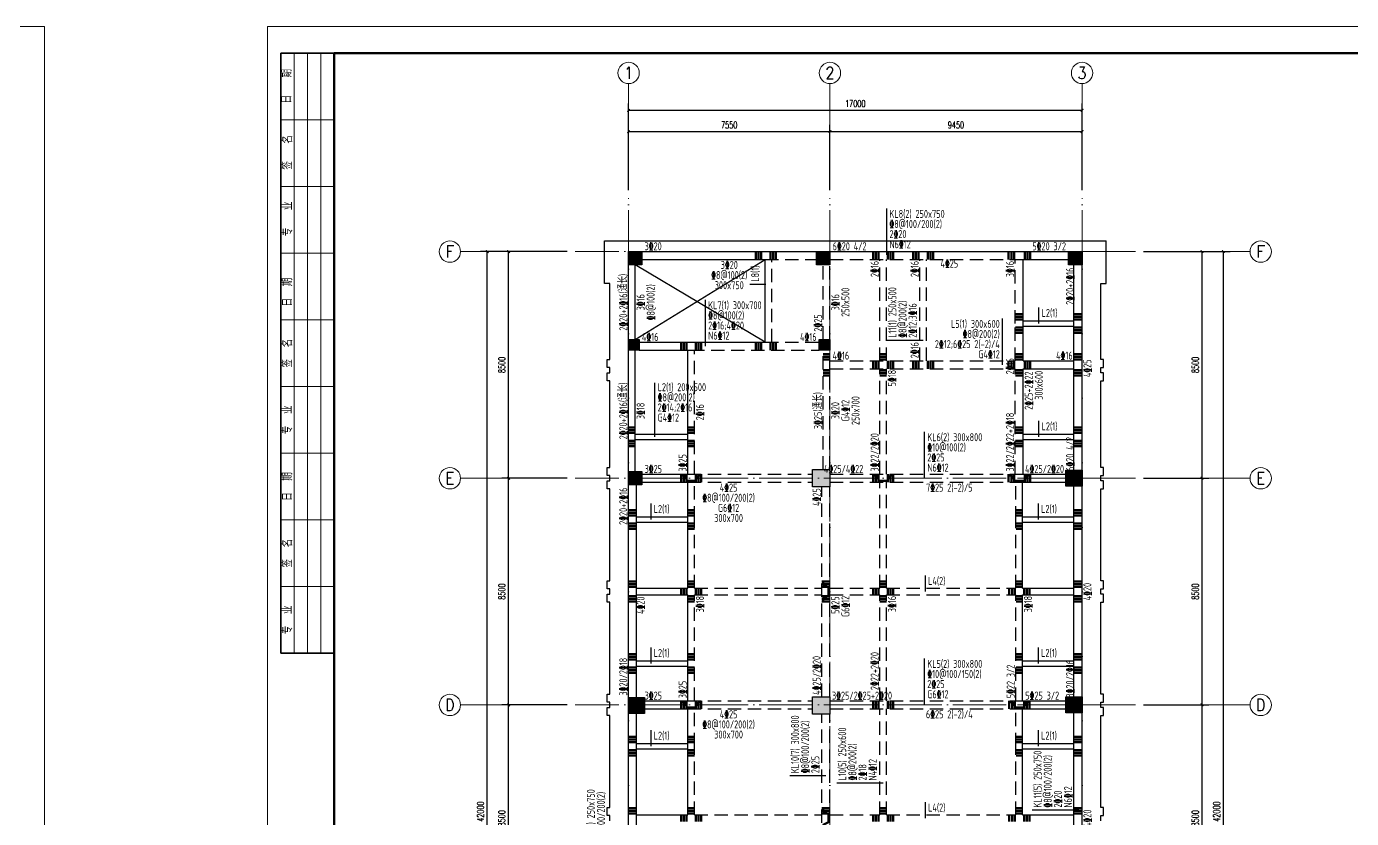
# Model space of a CAD drawing. Extents: x 3968514 to 5230306, y -516551 to -228246.
# Drawn here: x 4844015 to 4893692, y -396266 to -366566 of the extents above; entities that cross this region are included whole.
import ezdxf
from ezdxf.enums import TextEntityAlignment as Align

# ---------------------------------------------------------------- set-up
doc = ezdxf.new("R2010")
doc.units = 0
doc.header["$LTSCALE"] = 1000
doc.header["$MEASUREMENT"] = 0
for name, pattern in [('DASHED', [0.75, 0.5, -0.25]), ('DOTE', [2.42, 2, -0.2, 0.02, -0.2]), ('P_Dash1', [5, 4, -1])]:
    doc.linetypes.add(name, pattern=pattern)
for name, color, linetype, lineweight in [('AXIS', 3, 'Continuous', 15), ('AXIS_TEXT', 7, 'Continuous', 15), ('BEAM', 4, 'Continuous', 25), ('BEAM-DASHED', 4, 'P_Dash1', 25), ('BEAM-JZ-H', 2, 'Continuous', 25), ('BEAM-JZ-NUM-H', 6, 'Continuous', 25), ('BEAM-JZ-NUM-V', 6, 'Continuous', 25), ('BEAM-JZ-V', 2, 'Continuous', 25), ('BEAM-REINDJ', 1, 'Continuous', 50), ('BEAM-REINGJ', 1, 'Continuous', 50), ('BEAM-YW-H', 7, 'Continuous', 25), ('BEAM-YW-V', 7, 'Continuous', 25), ('COLUMN-HATCH', 251, 'Continuous', 25), ('DOTE', 1, 'DOTE', 9), ('FLOOR', 7, 'Continuous', 25), ('FRAME', 3, 'Continuous', 18)]:
    doc.layers.add(name, color=color, linetype=linetype, lineweight=lineweight)
doc.layers.add('COLUMN', color=9, linetype='Continuous')
doc.styles.add('_TCH_AXIS', font='COMPLEX', dxfattribs={"bigfont": 'GBCBIG'})
doc.styles.add('_TCH_DIM_T3', font='SIMPLEX.shx', dxfattribs={"width": 0.7, "bigfont": 'GBCBIG.shx'})
doc.styles.add('COMPLEX', font='COMPLEX')
doc.styles.add('DXFS', font='txt.shx', dxfattribs={"width": 0.7, "bigfont": 'dxfs.shx'})
doc.styles.add('FromPkpm', font='Tssdeng.shx', dxfattribs={"width": 0.7, "bigfont": 'hztxt.shx'})
doc.dimstyles.new('_TCH_ARCH&&100', dxfattribs={"dimtxt": 255, "dimasz": 100, "dimexe": 250, "dimexo": 300, "dimgap": 122.5, "dimtad": 1, "dimdec": 0, "dimzin": 0, "dimdsep": 46, "dimtxsty": '_TCH_DIM_T3', "dimblk": 'ARCHTICK', "dimcen": 0.09, "dimclrt": 7, "dimazin": 2, "dimtfac": 1, "dimtdec": 0, "dimtix": 1, "dimtmove": 2, "dimatfit": 3, "dimfxl": 150, "dimtolj": 1, "dimtzin": 0, "dimarcsym": 0})

# ---------------------------------------------------------------- blocks, each defined once
blk = doc.blocks.new('rdtgdfgtsdtgs')
at = {"layer": 'BEAM-JZ-H'}
for p, q in [((26392, 49801), (26392, 51541)), ((19596, 46376), (19596, 48116)), ((32097, 47226), (32097, 47826)), ((30729, 45676), (30729, 47416)), ((17702, 42976), (17702, 45007)), ((32097, 42976), (32097, 43576)), ((27812, 41426), (27812, 43166)), ((17554, 39876), (17554, 40476)), ((32079, 39876), (32079, 40476)), ((27842, 37176), (27842, 37776)), ((17554, 34476), (17554, 35076)), ((32079, 34476), (32079, 35076)), ((27812, 32926), (27812, 34666)), ((17554, 31376), (17554, 31976)), ((32079, 31376), (32079, 31976)), ((27842, 28676), (27842, 29276))]:
    blk.add_line(p, q, dxfattribs=at)
at = {"layer": 'BEAM-JZ-V'}
for p, q in [((21857, 48696), (21257, 48696)), ((27762, 46596), (26402, 46596)), ((24112, 30266), (22752, 30266)), ((26262, 29993), (24522, 29993)), ((33587, 28976), (31847, 28976))]:
    blk.add_line(p, q, dxfattribs=at)
at = {"layer": 'BEAM-JZ-H', "style": 'FromPkpm', "width": 0.7}
for s, p in [('2%%13220', (26492, 50431)), ('%%1328@100/200(2)', (26492, 50811)), ('N6%%13212', (26492, 50051)), ('%%1328@100(2)', (19696, 47386)), ('2%%13216;4%%13220', (19696, 47006)), ('N6%%13212', (19696, 46626)), ('2%%13214;2%%13216', (17802, 43932)), ('%%1328@200(2)', (17802, 44312)), ('G4%%13212', (17802, 43552)), ('%%13210@100(2)', (27912, 42436)), ('2%%13225', (27912, 42056)), ('N6%%13212', (27912, 41676)), ('%%13210@100/150(2)', (27912, 33936)), ('2%%13225', (27912, 33556)), ('G6%%13212', (27912, 33176))]:
    blk.add_text(s, height=300, dxfattribs=at).set_placement(p)
for s, p in [('%%1328@200(2)', (30629, 46686)), ('2%%13212;6%%13225 2(-2)/4', (30629, 46306)), ('G4%%13212', (30629, 45926))]:
    blk.add_text(s, height=300, dxfattribs=at).set_placement(p, align=Align.RIGHT)
at = {"layer": 'BEAM-JZ-NUM-H', "style": 'FromPkpm', "width": 0.7}
for s, p in [('KL8(2) 250x750', (26492, 51191)), ('KL7(1) 300x700', (19696, 47766)), ('L2(1)', (32197, 47476)), ('L2(1) 200x500', (17802, 44692)), ('L2(1)', (32197, 43226)), ('KL6(2) 300x800', (27912, 42816)), ('L2(1)', (17654, 40126)), ('L2(1)', (32179, 40126)), ('L4(2)', (27942, 37426)), ('L2(1)', (17654, 34726)), ('L2(1)', (32179, 34726)), ('KL5(2) 300x800', (27912, 34316)), ('L2(1)', (17654, 31626)), ('L2(1)', (32179, 31626)), ('L4(2)', (27942, 28926))]:
    blk.add_text(s, height=300, dxfattribs=at).set_placement(p)
blk.add_text('L5(1) 300x600', height=300, dxfattribs=at).set_placement((30629, 47066), align=Align.RIGHT)
at = {"layer": 'BEAM-JZ-NUM-V', "style": 'FromPkpm', "width": 0.7}
for s, p in [('L8(1)', (21607, 48796)), ('L11(1) 250x500', (26752, 46696)), ('KL10(7) 300x800', (23102, 30366)), ('L10(5) 250x600', (24872, 30093)), ('KL11(5) 250x750', (32197, 29076)), ('KL9(7) 250x750', (15447, 27696))]:
    blk.add_text(s, height=300, rotation=90, dxfattribs=at).set_placement(p)
at = {"layer": 'BEAM-JZ-V', "style": 'FromPkpm', "width": 0.7}
for s, p in [('%%1328@200(2)', (27132, 46696)), ('2%%13212;3%%13216', (27512, 46696)), ('%%1328@100/200(2)', (23482, 30366)), ('%%1328@200(2)', (25252, 30093)), ('2%%13225', (23862, 30366)), ('N4%%13212', (26012, 30093)), ('%%1328@100/200(2)', (32577, 29076)), ('2%%13218', (25632, 30093)), ('%%1328@100/200(2)', (15827, 27696)), ('2%%13220', (32957, 29076)), ('N6%%13212', (33337, 29076))]:
    blk.add_text(s, height=300, rotation=90, dxfattribs=at).set_placement(p)
at = {"layer": 'BEAM-YW-H', "style": 'FromPkpm', "width": 0.7}
for s, p in [('3%%13220', (17312, 49976)), ('6%%13220 4/2', (24362, 49976)), ('4%%13216', (17212, 46576)), ('4%%13216', (24362, 45876)), ('3%%13225', (17312, 41626)), ('4%%13225/4%%13222', (24035, 41626)), ('3%%13225', (17312, 33126)), ('3%%13225/2%%13225+2%%13220', (24337, 33126))]:
    blk.add_text(s, height=300, dxfattribs=at).set_placement(p)
for s, p in [('5%%13220 3/2', (33112, 49976)), ('4%%13216', (23762, 46576)), ('4%%13216', (33362, 45876)), ('4%%13225/2%%13220', (33039, 41626)), ('5%%13225 3/2', (32855, 33126))]:
    blk.add_text(s, height=300, dxfattribs=at).set_placement(p, align=Align.RIGHT)
for s, p in [('%%1328@100(2)', (20487, 49196)), ('3%%13220', (20487, 49576)), ('4%%13225', (28737, 49626)), ('300x750', (20487, 48816)), ('7%%13225 2(-2)/5', (28737, 41226)), ('%%1328@100/200(2)', (20462, 40846)), ('4%%13225', (20462, 41226)), ('G6%%13212', (20462, 40466)), ('300x700', (20462, 40086)), ('%%1328@100/200(2)', (20462, 32346)), ('4%%13225', (20462, 32726)), ('6%%13225 2(-2)/4', (28737, 32726)), ('300x700', (20462, 31966))]:
    blk.add_text(s, height=300, dxfattribs=at).set_placement(p, align=Align.TOP_CENTER)
at = {"layer": 'BEAM-YW-V', "style": 'FromPkpm', "width": 0.7}
for s, p in [('2%%13216', (26087, 49576)), ('2%%13216', (27587, 49576)), ('3%%13216', (31162, 49576)), ('2%%13220+2%%13216', (33412, 49326)), ('2%%13220+2%%13216', (16662, 41076)), ('4%%13225', (23912, 41051))]:
    blk.add_text(s, height=300, rotation=90, dxfattribs=at).set_placement(p, align=Align.RIGHT)
for s, p in [('2%%13220+2%%13216(通长)', (16662, 48026)), ('2%%13216', (31162, 45626)), ('2%%13220+2%%13216(通长)', (16662, 43951)), ('3%%13225(通长)', (23962, 43963))]:
    blk.add_text(s, height=300, rotation=90, dxfattribs=at).set_placement(p, align=Align.CENTER)
for s, p in [('3%%13216', (17012, 48026)), ('%%1328@100(2)', (17392, 48026)), ('3%%13216', (24312, 48026)), ('250x500', (24692, 48026)), ('4%%13225', (33762, 45551)), ('5%%13218', (26437, 45180)), ('2%%13225+2%%13222', (31562, 44712)), ('300x600', (31942, 44913)), ('3%%13218', (17012, 43951)), ('3%%13220', (24312, 43963)), ('G4%%13212', (24692, 43963)), ('250x700', (25072, 43963)), ('2%%13216', (19237, 43901)), ('4%%13220', (33762, 37176)), ('4%%13220', (17012, 36665)), ('3%%13218', (19237, 36705)), ('5%%13225', (24312, 36669)), ('G6%%13212', (24692, 36622)), ('3%%13216', (26437, 36709)), ('3%%13218', (31537, 36705)), ('4%%13220', (33762, 28676))]:
    blk.add_text(s, height=300, rotation=90, dxfattribs=at).set_placement(p, align=Align.TOP_CENTER)
for s, p in [('2%%13225', (23962, 46925)), ('2%%13216', (27587, 45926)), ('3%%13222/2%%13222+2%%13218', (31162, 41676)), ('3%%13222/2%%13220', (26087, 41676)), ('6%%13220 4/2', (33412, 41701)), ('3%%13225', (18887, 41676)), ('2%%13222+2%%13220', (26087, 33481)), ('3%%13220/2%%13218', (16662, 33276)), ('4%%13225/2%%13220', (23912, 33301)), ('5%%13222 3/2', (31187, 33176)), ('3%%13220/2%%13216', (33412, 33201)), ('3%%13225', (18887, 33176))]:
    blk.add_text(s, height=300, rotation=90, dxfattribs=at).set_placement(p)
blk = doc.blocks.new('dfydrtgdxwsw')
at = {"layer": 'BEAM-REINDJ'}
for points in [[(18712, 41526), (18812, 41526), (18912, 41326), (19212, 41326), (19312, 41526), (19412, 41526)], [(25912, 41526), (26012, 41526), (26112, 41326), (26412, 41326), (26512, 41526), (26612, 41526)], [(30987, 41526), (31087, 41526), (31187, 41326), (31537, 41326), (31637, 41526), (31737, 41526)], [(24012, 36826), (24012, 36926), (24212, 37026), (24212, 37326), (24012, 37426), (24012, 37526)], [(18712, 33026), (18812, 33026), (18912, 32826), (19212, 32826), (19312, 33026), (19412, 33026)], [(31012, 33026), (31112, 33026), (31212, 32826), (31512, 32826), (31612, 33026), (31712, 33026)], [(24012, 28326), (24012, 28426), (24212, 28526), (24212, 28826), (24012, 28926), (24012, 29026)]]:
    blk.add_lwpolyline(points, dxfattribs=at)
at = {"layer": 'BEAM-REINGJ'}
for points in [[(21482, 49926), (21482, 49626)], [(21582, 49926), (21582, 49626)], [(21682, 49926), (21682, 49626)], [(22032, 49926), (22032, 49626)], [(22132, 49926), (22132, 49626)], [(22232, 49926), (22232, 49626)], [(25887, 49926), (25887, 49626)], [(25987, 49926), (25987, 49626)], [(26087, 49926), (26087, 49626)], [(26437, 49926), (26437, 49626)], [(26537, 49926), (26537, 49626)], [(26637, 49926), (26637, 49626)], [(27387, 49926), (27387, 49626)], [(27487, 49926), (27487, 49626)], [(27587, 49926), (27587, 49626)], [(27937, 49926), (27937, 49626)], [(28037, 49926), (28037, 49626)], [(28137, 49926), (28137, 49626)], [(30962, 49926), (30962, 49626)], [(31062, 49926), (31062, 49626)], [(31162, 49926), (31162, 49626)], [(31562, 49926), (31562, 49626)], [(31662, 49926), (31662, 49626)], [(31762, 49926), (31762, 49626)], [(31212, 47576), (31512, 47576)], [(31212, 47476), (31512, 47476)], [(31212, 47376), (31512, 47376)], [(33412, 47576), (33712, 47576)], [(33412, 47476), (33712, 47476)], [(33412, 47376), (33712, 47376)], [(31212, 47076), (31512, 47076)], [(31212, 46976), (31512, 46976)], [(31212, 46876), (31512, 46876)], [(33412, 47076), (33712, 47076)], [(33412, 46976), (33712, 46976)], [(33412, 46876), (33712, 46876)], [(18687, 46526), (18687, 46226)], [(18787, 46526), (18787, 46226)], [(18887, 46526), (18887, 46226)], [(19237, 46526), (19237, 46226)], [(19337, 46526), (19337, 46226)], [(19437, 46526), (19437, 46226)], [(21482, 46526), (21482, 46226)], [(21582, 46526), (21582, 46226)], [(21682, 46526), (21682, 46226)], [(22032, 46526), (22032, 46226)], [(22132, 46526), (22132, 46226)], [(22232, 46526), (22232, 46226)], [(24012, 46076), (24262, 46076)], [(24012, 45976), (24262, 45976)], [(24012, 45876), (24262, 45876)], [(25887, 45826), (25887, 45526)], [(25987, 45826), (25987, 45526)], [(26087, 45826), (26087, 45526)], [(26137, 46076), (26387, 46076)], [(26137, 45976), (26387, 45976)], [(26137, 45876), (26387, 45876)], [(26437, 45826), (26437, 45526)], [(26537, 45826), (26537, 45526)], [(26637, 45826), (26637, 45526)], [(27387, 45826), (27387, 45526)], [(27487, 45826), (27487, 45526)], [(27587, 45826), (27587, 45526)], [(27937, 45826), (27937, 45526)], [(28037, 45826), (28037, 45526)], [(28137, 45826), (28137, 45526)], [(30962, 45826), (30962, 45526)], [(31062, 45826), (31062, 45526)], [(31162, 45826), (31162, 45526)], [(31212, 46076), (31512, 46076)], [(31212, 45976), (31512, 45976)], [(31212, 45876), (31512, 45876)], [(31562, 45826), (31562, 45526)], [(31662, 45826), (31662, 45526)], [(31762, 45826), (31762, 45526)], [(33412, 46076), (33712, 46076)], [(33412, 45976), (33712, 45976)], [(33412, 45876), (33712, 45876)], [(24012, 45476), (24262, 45476)], [(24012, 45376), (24262, 45376)], [(24012, 45276), (24262, 45276)], [(26137, 45476), (26387, 45476)], [(26137, 45376), (26387, 45376)], [(26137, 45276), (26387, 45276)], [(31212, 45476), (31512, 45476)], [(31212, 45376), (31512, 45376)], [(31212, 45276), (31512, 45276)], [(33412, 45476), (33712, 45476)], [(33412, 45376), (33712, 45376)], [(33412, 45276), (33712, 45276)], [(16712, 43326), (16962, 43326)], [(16712, 43226), (16962, 43226)], [(18937, 43326), (19187, 43326)], [(18937, 43226), (19187, 43226)], [(31212, 43326), (31512, 43326)], [(31212, 43226), (31512, 43226)], [(33412, 43326), (33712, 43326)], [(33412, 43226), (33712, 43226)], [(16712, 43126), (16962, 43126)], [(16712, 42826), (16962, 42826)], [(16712, 42726), (16962, 42726)], [(18937, 43126), (19187, 43126)], [(18937, 42826), (19187, 42826)], [(18937, 42726), (19187, 42726)], [(31212, 43126), (31512, 43126)], [(31212, 42826), (31512, 42826)], [(31212, 42726), (31512, 42726)], [(33412, 43126), (33712, 43126)], [(33412, 42826), (33712, 42826)], [(33412, 42726), (33712, 42726)], [(16712, 42626), (16962, 42626)], [(18937, 42626), (19187, 42626)], [(31212, 42626), (31512, 42626)], [(33412, 42626), (33712, 42626)], [(18687, 41576), (18687, 41276)], [(18787, 41576), (18787, 41276)], [(18887, 41576), (18887, 41276)], [(19237, 41576), (19237, 41276)], [(19337, 41576), (19337, 41276)], [(19437, 41576), (19437, 41276)], [(25887, 41576), (25887, 41276)], [(25987, 41576), (25987, 41276)], [(26087, 41576), (26087, 41276)], [(26437, 41576), (26437, 41276)], [(26537, 41576), (26537, 41276)], [(26637, 41576), (26637, 41276)], [(30962, 41576), (30962, 41276)], [(31062, 41576), (31062, 41276)], [(31162, 41576), (31162, 41276)], [(31562, 41576), (31562, 41276)], [(31662, 41576), (31662, 41276)], [(31762, 41576), (31762, 41276)], [(16712, 40226), (17012, 40226)], [(16712, 40126), (17012, 40126)], [(16712, 40026), (17012, 40026)], [(18937, 40226), (19187, 40226)], [(18937, 40126), (19187, 40126)], [(18937, 40026), (19187, 40026)], [(31237, 40226), (31487, 40226)], [(31237, 40126), (31487, 40126)], [(31237, 40026), (31487, 40026)], [(33412, 40226), (33712, 40226)], [(33412, 40126), (33712, 40126)], [(33412, 40026), (33712, 40026)], [(16712, 39726), (17012, 39726)], [(16712, 39626), (17012, 39626)], [(16712, 39526), (17012, 39526)], [(18937, 39726), (19187, 39726)], [(18937, 39626), (19187, 39626)], [(18937, 39526), (19187, 39526)], [(31237, 39726), (31487, 39726)], [(31237, 39626), (31487, 39626)], [(31237, 39526), (31487, 39526)], [(33412, 39726), (33712, 39726)], [(33412, 39626), (33712, 39626)], [(33412, 39526), (33712, 39526)], [(16712, 37551), (17012, 37551)], [(16712, 37451), (17012, 37451)], [(16712, 37351), (17012, 37351)], [(18687, 37301), (18687, 37051)], [(18787, 37301), (18787, 37051)], [(18887, 37301), (18887, 37051)], [(18937, 37551), (19187, 37551)], [(18937, 37451), (19187, 37451)], [(18937, 37351), (19187, 37351)], [(19237, 37301), (19237, 37051)], [(19337, 37301), (19337, 37051)], [(19437, 37301), (19437, 37051)], [(23962, 37551), (24262, 37551)], [(23962, 37451), (24262, 37451)], [(23962, 37351), (24262, 37351)], [(25887, 37301), (25887, 37051)], [(25987, 37301), (25987, 37051)], [(26087, 37301), (26087, 37051)], [(26137, 37551), (26387, 37551)], [(26137, 37451), (26387, 37451)], [(26137, 37351), (26387, 37351)], [(26437, 37301), (26437, 37051)], [(26537, 37301), (26537, 37051)], [(26637, 37301), (26637, 37051)], [(30987, 37301), (30987, 37051)], [(31087, 37301), (31087, 37051)], [(31187, 37301), (31187, 37051)], [(31237, 37551), (31487, 37551)], [(31237, 37451), (31487, 37451)], [(31237, 37351), (31487, 37351)], [(31537, 37301), (31537, 37051)], [(31637, 37301), (31637, 37051)], [(31737, 37301), (31737, 37051)], [(33412, 37551), (33712, 37551)], [(33412, 37451), (33712, 37451)], [(33412, 37351), (33712, 37351)], [(16712, 37001), (17012, 37001)], [(16712, 36901), (17012, 36901)], [(16712, 36801), (17012, 36801)], [(18937, 37001), (19187, 37001)], [(18937, 36901), (19187, 36901)], [(18937, 36801), (19187, 36801)], [(23962, 37001), (24262, 37001)], [(23962, 36901), (24262, 36901)], [(23962, 36801), (24262, 36801)], [(26137, 37001), (26387, 37001)], [(26137, 36901), (26387, 36901)], [(26137, 36801), (26387, 36801)], [(31237, 37001), (31487, 37001)], [(31237, 36901), (31487, 36901)], [(31237, 36801), (31487, 36801)], [(33412, 37001), (33712, 37001)], [(33412, 36901), (33712, 36901)], [(33412, 36801), (33712, 36801)], [(16712, 34826), (17012, 34826)], [(18937, 34826), (19187, 34826)], [(31237, 34826), (31487, 34826)], [(33412, 34826), (33712, 34826)], [(16712, 34726), (17012, 34726)], [(16712, 34626), (17012, 34626)], [(16712, 34326), (17012, 34326)], [(18937, 34726), (19187, 34726)], [(18937, 34626), (19187, 34626)], [(18937, 34326), (19187, 34326)], [(31237, 34726), (31487, 34726)], [(31237, 34626), (31487, 34626)], [(31237, 34326), (31487, 34326)], [(33412, 34726), (33712, 34726)], [(33412, 34626), (33712, 34626)], [(33412, 34326), (33712, 34326)], [(16712, 34226), (17012, 34226)], [(16712, 34126), (17012, 34126)], [(18937, 34226), (19187, 34226)], [(18937, 34126), (19187, 34126)], [(31237, 34226), (31487, 34226)], [(31237, 34126), (31487, 34126)], [(33412, 34226), (33712, 34226)], [(33412, 34126), (33712, 34126)], [(18687, 33076), (18687, 32776)], [(18787, 33076), (18787, 32776)], [(18887, 33076), (18887, 32776)], [(19237, 33076), (19237, 32776)], [(19337, 33076), (19337, 32776)], [(19437, 33076), (19437, 32776)], [(25887, 33076), (25887, 32776)], [(25987, 33076), (25987, 32776)], [(26087, 33076), (26087, 32776)], [(26437, 33076), (26437, 32776)], [(26537, 33076), (26537, 32776)], [(26637, 33076), (26637, 32776)], [(30987, 33076), (30987, 32776)], [(31087, 33076), (31087, 32776)], [(31187, 33076), (31187, 32776)], [(31537, 33076), (31537, 32776)], [(31637, 33076), (31637, 32776)], [(31737, 33076), (31737, 32776)], [(16712, 31726), (17012, 31726)], [(16712, 31626), (17012, 31626)], [(16712, 31526), (17012, 31526)], [(18937, 31726), (19187, 31726)], [(18937, 31626), (19187, 31626)], [(18937, 31526), (19187, 31526)], [(31237, 31726), (31487, 31726)], [(31237, 31626), (31487, 31626)], [(31237, 31526), (31487, 31526)], [(33412, 31726), (33712, 31726)], [(33412, 31626), (33712, 31626)], [(33412, 31526), (33712, 31526)], [(16712, 31226), (17012, 31226)], [(16712, 31126), (17012, 31126)], [(16712, 31026), (17012, 31026)], [(18937, 31226), (19187, 31226)], [(18937, 31126), (19187, 31126)], [(18937, 31026), (19187, 31026)], [(31237, 31226), (31487, 31226)], [(31237, 31126), (31487, 31126)], [(31237, 31026), (31487, 31026)], [(33412, 31226), (33712, 31226)], [(33412, 31126), (33712, 31126)], [(33412, 31026), (33712, 31026)], [(16712, 29051), (17012, 29051)], [(16712, 28951), (17012, 28951)], [(16712, 28851), (17012, 28851)], [(18937, 29051), (19187, 29051)], [(18937, 28951), (19187, 28951)], [(18937, 28851), (19187, 28851)], [(23962, 29051), (24262, 29051)], [(23962, 28951), (24262, 28951)], [(23962, 28851), (24262, 28851)], [(26137, 29051), (26387, 29051)], [(26137, 28951), (26387, 28951)], [(26137, 28851), (26387, 28851)], [(31237, 29051), (31487, 29051)], [(31237, 28951), (31487, 28951)], [(31237, 28851), (31487, 28851)], [(33412, 29051), (33712, 29051)], [(33412, 28951), (33712, 28951)], [(33412, 28851), (33712, 28851)], [(18687, 28801), (18687, 28551)], [(18787, 28801), (18787, 28551)], [(18887, 28801), (18887, 28551)], [(19237, 28801), (19237, 28551)], [(19337, 28801), (19337, 28551)], [(19437, 28801), (19437, 28551)], [(25887, 28801), (25887, 28551)], [(25987, 28801), (25987, 28551)], [(26087, 28801), (26087, 28551)], [(26437, 28801), (26437, 28551)], [(26537, 28801), (26537, 28551)], [(26637, 28801), (26637, 28551)], [(30987, 28801), (30987, 28551)], [(31087, 28801), (31087, 28551)], [(31187, 28801), (31187, 28551)], [(31537, 28801), (31537, 28551)], [(31637, 28801), (31637, 28551)], [(31737, 28801), (31737, 28551)]]:
    blk.add_lwpolyline(points, dxfattribs=at)
blk = doc.blocks.new('tgsefsetws')
at = {"layer": 'COLUMN-HATCH'}
for points in [[(5573281, -363516), (5573781, -363516), (5573781, -364016), (5573281, -364016)], [(5580331, -363516), (5580831, -363516), (5580831, -364016), (5580331, -364016)], [(5589781, -363516), (5590281, -363516), (5590281, -364016), (5589781, -364016)], [(5573281, -366816), (5573681, -366816), (5573681, -367216), (5573281, -367216)], [(5580431, -366816), (5580831, -366816), (5580831, -367216), (5580431, -367216)], [(5573281, -371766), (5573781, -371766), (5573781, -372266), (5573281, -372266)], [(5580181, -371691), (5580831, -371691), (5580831, -372341), (5580181, -372341)], [(5589681, -371716), (5590281, -371716), (5590281, -372316), (5589681, -372316)], [(5573281, -380241), (5573881, -380241), (5573881, -380841), (5573281, -380841)], [(5580181, -380216), (5580831, -380216), (5580831, -380866), (5580181, -380866)], [(5589681, -380216), (5590281, -380216), (5590281, -380816), (5589681, -380816)]]:
    blk.add_hatch(color=256, dxfattribs=at).paths.add_polyline_path(points, flags=0)
for points in [[(5572582, -384866), (5572582, -384666), (5572482, -384666), (5572482, -384366), (5572582, -384366), (5572582, -380916), (5572482, -380916), (5572482, -380616), (5572582, -380616), (5572582, -380416), (5572482, -380416), (5572482, -380116), (5572582, -380116), (5572582, -376666), (5572482, -376666), (5572482, -376366), (5572582, -376366), (5572582, -376166), (5572482, -376166), (5572482, -375866), (5572582, -375866), (5572582, -372416), (5572482, -372416), (5572482, -372116), (5572582, -372116), (5572582, -371916), (5572482, -371916), (5572482, -371616), (5572582, -371616), (5572582, -368366), (5572482, -368366), (5572482, -368066), (5572582, -368066), (5572582, -367866), (5572482, -367866), (5572482, -367566), (5572582, -367566), (5572582, -364716), (5572382, -364716), (5572382, -363116)], [(5572382, -363116), (5591182, -363116)], [(5590982, -384866), (5590982, -384666), (5591082, -384666), (5591082, -384366), (5590982, -384366), (5590982, -380916), (5591082, -380916), (5591082, -380616), (5590982, -380616), (5590982, -380416), (5591082, -380416), (5591082, -380116), (5590982, -380116), (5590982, -376666), (5591082, -376666), (5591082, -376366), (5590982, -376366), (5590982, -376166), (5591082, -376166), (5591082, -375866), (5590982, -375866), (5590982, -372416), (5591082, -372416), (5591082, -372116), (5590982, -372116), (5590982, -371916), (5591082, -371916), (5591082, -371616), (5590982, -371616), (5590982, -368366), (5591082, -368366), (5591082, -368066), (5590982, -368066), (5590982, -367866), (5591082, -367866), (5591082, -367566), (5590982, -367566), (5590982, -364716), (5591182, -364716), (5591182, -363116)]]:
    blk.add_lwpolyline(points)
at = {"layer": 'BEAM'}
for p, q in [((5573781, -363516), (5580331, -363516)), ((5580831, -363516), (5589781, -363516)), ((5573281, -366816), (5573281, -364016)), ((5573531, -366816), (5573531, -364016)), ((5573781, -363816), (5578401, -363816)), ((5578401, -366916), (5578401, -363816)), ((5587931, -363816), (5589781, -363816)), ((5588081, -366216), (5588081, -363816)), ((5589981, -371716), (5589981, -364016)), ((5590281, -371716), (5590281, -364016)), ((5588081, -366116), (5589981, -366116)), ((5588081, -367616), (5588081, -366216)), ((5588081, -366316), (5589981, -366316)), ((5573681, -366916), (5578401, -366916)), ((5573281, -371766), (5573281, -367216)), ((5573531, -371766), (5573531, -367216)), ((5573681, -367216), (5575631, -367216)), ((5575506, -371866), (5575506, -367216)), ((5588081, -367616), (5589106, -367616)), ((5588081, -367916), (5589106, -367916)), ((5588081, -371866), (5588081, -367916)), ((5589106, -367616), (5589981, -367616)), ((5589106, -367916), (5589981, -367916)), ((5573531, -370366), (5575506, -370366)), ((5573531, -370566), (5575506, -370566)), ((5588081, -370366), (5589981, -370366)), ((5588081, -370566), (5589981, -370566)), ((5573781, -371866), (5575756, -371866)), ((5587806, -371866), (5589681, -371866)), ((5573281, -380241), (5573281, -372266)), ((5573581, -380241), (5573581, -372266)), ((5573781, -372166), (5575756, -372166)), ((5575506, -373566), (5575506, -372166)), ((5587806, -372166), (5589681, -372166)), ((5588056, -373566), (5588056, -372166)), ((5589981, -380216), (5589981, -372316)), ((5590281, -380216), (5590281, -372316)), ((5573581, -373466), (5575506, -373466)), ((5588056, -373466), (5589981, -373466)), ((5573581, -373666), (5575506, -373666)), ((5575506, -376141), (5575506, -373566)), ((5588056, -376141), (5588056, -373566)), ((5588056, -373666), (5589981, -373666)), ((5573581, -376141), (5575506, -376141)), ((5573581, -376391), (5575506, -376391)), ((5575506, -380366), (5575506, -376391)), ((5588056, -376141), (5589981, -376141)), ((5588056, -376391), (5589981, -376391)), ((5588056, -380366), (5588056, -376391)), ((5573581, -378866), (5575506, -378866)), ((5588056, -378866), (5589981, -378866)), ((5573581, -379066), (5575506, -379066)), ((5588056, -379066), (5589981, -379066)), ((5573881, -380366), (5575756, -380366)), ((5587806, -380366), (5589681, -380366)), ((5573281, -388716), (5573281, -380841)), ((5573581, -388716), (5573581, -380841)), ((5573881, -380666), (5575756, -380666)), ((5575506, -382066), (5575506, -380666)), ((5587806, -380666), (5589681, -380666)), ((5588056, -382066), (5588056, -380666)), ((5589981, -388716), (5589981, -380816)), ((5590281, -388716), (5590281, -380816)), ((5573581, -381966), (5575506, -381966)), ((5588056, -381966), (5589981, -381966)), ((5573581, -382166), (5575506, -382166)), ((5575506, -384641), (5575506, -382066)), ((5588056, -384641), (5588056, -382066)), ((5588056, -382166), (5589981, -382166)), ((5573581, -384641), (5575506, -384641)), ((5588056, -384641), (5589981, -384641))]:
    blk.add_line(p, q, dxfattribs=at)
at = {"layer": 'BEAM-DASHED', "linetype": 'DASHED'}
for p, q in [((5578401, -363816), (5580331, -363816)), ((5578651, -366916), (5578651, -363816)), ((5580581, -366816), (5580581, -364016)), ((5580831, -363816), (5587931, -363816)), ((5580831, -366816), (5580831, -364016)), ((5582706, -367616), (5582706, -363816)), ((5582956, -367616), (5582956, -363816)), ((5584206, -367616), (5584206, -363816)), ((5584456, -367616), (5584456, -363816)), ((5587781, -366216), (5587781, -363816)), ((5587781, -367616), (5587781, -366216)), ((5578401, -366916), (5580431, -366916)), ((5575631, -367216), (5580431, -367216)), ((5575756, -371866), (5575756, -367216)), ((5580581, -371691), (5580581, -367216)), ((5580831, -371691), (5580831, -367216)), ((5580831, -367616), (5587781, -367616)), ((5580831, -367916), (5587781, -367916)), ((5582706, -371866), (5582706, -367916)), ((5582956, -371866), (5582956, -367916)), ((5587781, -371866), (5587781, -367916)), ((5575506, -371866), (5580181, -371866)), ((5580831, -371866), (5588056, -371866)), ((5575506, -372166), (5580181, -372166)), ((5575756, -373566), (5575756, -372166)), ((5580531, -380216), (5580531, -372341)), ((5580831, -372166), (5588056, -372166)), ((5580831, -380216), (5580831, -372341)), ((5582706, -376141), (5582706, -372166)), ((5582956, -376141), (5582956, -372166)), ((5587806, -373566), (5587806, -372166)), ((5575756, -376141), (5575756, -373566)), ((5587806, -376141), (5587806, -373566)), ((5575756, -376141), (5580531, -376141)), ((5575756, -376391), (5580531, -376391)), ((5575756, -380366), (5575756, -376391)), ((5580831, -376141), (5582706, -376141)), ((5580831, -376391), (5582706, -376391)), ((5582706, -380366), (5582706, -376391)), ((5582956, -376141), (5587806, -376141)), ((5582956, -376391), (5587806, -376391)), ((5582956, -380366), (5582956, -376391)), ((5587806, -380366), (5587806, -376391)), ((5575506, -380366), (5580181, -380366)), ((5580831, -380366), (5588056, -380366)), ((5575506, -380666), (5580181, -380666)), ((5575756, -382066), (5575756, -380666)), ((5580531, -388691), (5580531, -380866)), ((5580831, -380666), (5588056, -380666)), ((5580831, -388691), (5580831, -380866)), ((5582706, -384641), (5582706, -380666)), ((5582956, -384641), (5582956, -380666)), ((5587806, -382066), (5587806, -380666)), ((5575756, -384641), (5575756, -382066)), ((5587806, -384641), (5587806, -382066)), ((5575756, -384641), (5580531, -384641)), ((5580831, -384641), (5582706, -384641)), ((5582956, -384641), (5587806, -384641))]:
    blk.add_line(p, q, dxfattribs=at)
at = {"layer": 'COLUMN'}
for points in [[(5573281, -363516), (5573781, -363516), (5573781, -364016), (5573281, -364016), (5573281, -363516)], [(5580331, -363516), (5580831, -363516), (5580831, -364016), (5580331, -364016), (5580331, -363516)], [(5589781, -363516), (5590281, -363516), (5590281, -364016), (5589781, -364016), (5589781, -363516)], [(5573281, -366816), (5573681, -366816), (5573681, -367216), (5573281, -367216), (5573281, -366816)], [(5580431, -366816), (5580831, -366816), (5580831, -367216), (5580431, -367216), (5580431, -366816)], [(5573281, -371766), (5573781, -371766), (5573781, -372266), (5573281, -372266), (5573281, -371766)], [(5580181, -371691), (5580831, -371691), (5580831, -372341), (5580181, -372341), (5580181, -371691)], [(5589681, -371716), (5590281, -371716), (5590281, -372316), (5589681, -372316), (5589681, -371716)], [(5573281, -380241), (5573881, -380241), (5573881, -380841), (5573281, -380841), (5573281, -380241)], [(5580181, -380216), (5580831, -380216), (5580831, -380866), (5580181, -380866), (5580181, -380216)], [(5589681, -380216), (5590281, -380216), (5590281, -380816), (5589681, -380816), (5589681, -380216)]]:
    blk.add_lwpolyline(points, dxfattribs=at)
at = {"layer": 'FLOOR'}
for p, q in [((5573531, -366816), (5578401, -363816)), ((5578401, -366916), (5573531, -364016))]:
    blk.add_line(p, q, dxfattribs=at)
blk = doc.blocks.new('A$C0B803521')
at = {"layer": 'FRAME', "lineweight": 18}
for p, q in [((-100043, 93652), (-100043, 34252)), ((-15943, 93652), (-100043, 93652)), ((-15943, 34252), (-15943, 93652))]:
    blk.add_line(p, q, dxfattribs=at)
at = {"layer": 'FRAME', "lineweight": 35}
for p, q in [((-97543, 92652), (-99543, 92652)), ((-99543, 92652), (-99543, 70152))]:
    blk.add_line(p, q, dxfattribs=at)
at = {"layer": 'FRAME', "lineweight": 140}
for p, q in [((-97543, 92652), (-97543, 35252)), ((-16943, 92652), (-97543, 92652))]:
    blk.add_line(p, q, dxfattribs=at)
at = {"layer": 'FRAME', "lineweight": 18}
for points in [[(-99043, 70152), (-99043, 92652)], [(-98543, 70152), (-98543, 92652)], [(-98043, 70152), (-98043, 92652)], [(-97543, 90152), (-99543, 90152)], [(-97543, 87652), (-99543, 87652)], [(-97543, 85152), (-99543, 85152)], [(-97543, 82652), (-99543, 82652)], [(-97543, 80152), (-99543, 80152)], [(-97543, 77652), (-99543, 77652)], [(-97543, 75152), (-99543, 75152)], [(-97543, 72652), (-99543, 72652)]]:
    blk.add_lwpolyline(points, dxfattribs=at)
at = {"layer": 'FRAME', "lineweight": 35}
blk.add_lwpolyline([(-97543, 70152), (-99543, 70152)], dxfattribs=at)
at = {"layer": 'FRAME', "char_height": 350, "attachment_point": 5, "rotation": 90, "style": 'DXFS'}
for s, insert, width in [('日   期', (-99319, 91415), 1350.55), ('签   名   ', (-99289, 88930), 1430.08), ('专   业', (-99284, 86439), 1489.43), ('日  期', (-99293, 83691), 1132.5), ('签  名   ', (-99293, 81402), 1185), ('专  业', (-99293, 78902), 1132.5), ('日  期', (-99293, 76402), 1132.5), ('签  名   ', (-99293, 73902), 1185)]:
    blk.add_mtext(s, dxfattribs=dict(at, insert=insert, width=width))
at = {"layer": 'FRAME', "lineweight": 18, "insert": (-99293, 71402), "char_height": 350, "width": 1132.5, "attachment_point": 5, "rotation": 90, "style": 'DXFS'}
blk.add_mtext('专  业', dxfattribs=at)
blk = doc.blocks.new('_AXISO')
blk.add_circle((0, 0), 0.5)
at = {"layer": 'AXIS_TEXT', "style": 'COMPLEX', "width": 1.041667}
blk.add_attdef('A', text='', height=0.56, dxfattribs=at).set_placement((-0.25, -0.28), (0.25, -0.28), align=Align.FIT)
blk = doc.blocks.new('_ArchTick')
at = {"color": 0, "linetype": 'ByBlock', "const_width": 0.4}
blk.add_lwpolyline([(-0.5, -0.5), (0.5, 0.5)], dxfattribs=at)
blk = doc.blocks.new('*D1344')
at = {"layer": 'AXIS', "color": 0, "lineweight": -2, "transparency": 16777216}
for p, q in [((0, 2300), (0, 5550)), ((17000, 2300), (17000, 5550)), ((0, 5300), (17000, 5300))]:
    blk.add_line(p, q, dxfattribs=at)
at = {"layer": 'Defpoints', "color": 0, "transparency": 16777216}
for p in [(17000, 5300), (0, 2000), (17000, 2000)]:
    blk.add_point(p, dxfattribs=at)
at = {"layer": 'AXIS', "color": 0, "lineweight": -2, "transparency": 16777216, "xscale": 100, "yscale": 100, "zscale": 100, "rotation": 180}
blk.add_blockref('_ArchTick', (0, 5300), dxfattribs=at)
at = {"layer": 'AXIS', "color": 0, "lineweight": -2, "transparency": 16777216, "xscale": 100, "yscale": 100, "zscale": 100}
blk.add_blockref('_ArchTick', (17000, 5300), dxfattribs=at)
at = {"layer": 'AXIS', "color": 7, "transparency": 16777216, "insert": (8500, 5550), "char_height": 255, "attachment_point": 5, "style": '_TCH_DIM_T3'}
blk.add_mtext('\\A1;17000', dxfattribs=at)
blk = doc.blocks.new('*D1345')
at = {"layer": 'AXIS', "color": 0, "lineweight": -2, "transparency": 16777216}
for p, q in [((0, 2300), (0, 4750)), ((0, 4500), (7550, 4500)), ((7550, 2300), (7550, 4750))]:
    blk.add_line(p, q, dxfattribs=at)
at = {"layer": 'Defpoints', "color": 0, "transparency": 16777216}
for p in [(7550, 4500), (0, 2000), (7550, 2000)]:
    blk.add_point(p, dxfattribs=at)
at = {"layer": 'AXIS', "color": 0, "lineweight": -2, "transparency": 16777216, "xscale": 100, "yscale": 100, "zscale": 100, "rotation": 180}
blk.add_blockref('_ArchTick', (0, 4500), dxfattribs=at)
at = {"layer": 'AXIS', "color": 0, "lineweight": -2, "transparency": 16777216, "xscale": 100, "yscale": 100, "zscale": 100}
blk.add_blockref('_ArchTick', (7550, 4500), dxfattribs=at)
at = {"layer": 'AXIS', "color": 7, "transparency": 16777216, "insert": (3775, 4750), "char_height": 255, "attachment_point": 5, "style": '_TCH_DIM_T3'}
blk.add_mtext('\\A1;7550', dxfattribs=at)
blk = doc.blocks.new('*D1346')
at = {"layer": 'AXIS', "color": 0, "lineweight": -2, "transparency": 16777216}
for p, q in [((7550, 2300), (7550, 4750)), ((7550, 4500), (17000, 4500)), ((17000, 2300), (17000, 4750))]:
    blk.add_line(p, q, dxfattribs=at)
at = {"layer": 'Defpoints', "color": 0, "transparency": 16777216}
for p in [(17000, 4500), (7550, 2000), (17000, 2000)]:
    blk.add_point(p, dxfattribs=at)
at = {"layer": 'AXIS', "color": 0, "lineweight": -2, "transparency": 16777216, "xscale": 100, "yscale": 100, "zscale": 100, "rotation": 180}
blk.add_blockref('_ArchTick', (7550, 4500), dxfattribs=at)
at = {"layer": 'AXIS', "color": 0, "lineweight": -2, "transparency": 16777216, "xscale": 100, "yscale": 100, "zscale": 100}
blk.add_blockref('_ArchTick', (17000, 4500), dxfattribs=at)
at = {"layer": 'AXIS', "color": 7, "transparency": 16777216, "insert": (12275, 4750), "char_height": 255, "attachment_point": 5, "style": '_TCH_DIM_T3'}
blk.add_mtext('\\A1;9450', dxfattribs=at)
blk = doc.blocks.new('*D1347')
at = {"layer": 'AXIS', "color": 0, "lineweight": -2, "transparency": 16777216}
for p, q in [((19300, 0), (22550, 0)), ((22300, -42000), (22300, 0)), ((19300, -42000), (22550, -42000))]:
    blk.add_line(p, q, dxfattribs=at)
at = {"layer": 'Defpoints', "color": 0, "transparency": 16777216}
for p in [(19000, 0), (22300, 0), (19000, -42000)]:
    blk.add_point(p, dxfattribs=at)
at = {"layer": 'AXIS', "color": 0, "lineweight": -2, "transparency": 16777216, "xscale": 100, "yscale": 100, "zscale": 100}
for p, rotation in [((22300, 0), 90), ((22300, -42000), 270)]:
    blk.add_blockref('_ArchTick', p, dxfattribs=dict(at, rotation=rotation))
at = {"layer": 'AXIS', "color": 7, "transparency": 16777216, "insert": (22050, -21000), "char_height": 255, "attachment_point": 5, "rotation": 90, "style": '_TCH_DIM_T3'}
blk.add_mtext('\\A1;42000', dxfattribs=at)
blk = doc.blocks.new('*D1350')
at = {"layer": 'AXIS', "color": 0, "lineweight": -2, "transparency": 16777216}
for p, q in [((19300, -17000), (21750, -17000)), ((21500, -25500), (21500, -17000)), ((19300, -25500), (21750, -25500))]:
    blk.add_line(p, q, dxfattribs=at)
at = {"layer": 'Defpoints', "color": 0, "transparency": 16777216}
for p in [(19000, -17000), (21500, -17000), (19000, -25500)]:
    blk.add_point(p, dxfattribs=at)
at = {"layer": 'AXIS', "color": 0, "lineweight": -2, "transparency": 16777216, "xscale": 100, "yscale": 100, "zscale": 100}
for p, rotation in [((21500, -17000), 90), ((21500, -25500), 270)]:
    blk.add_blockref('_ArchTick', p, dxfattribs=dict(at, rotation=rotation))
at = {"layer": 'AXIS', "color": 7, "transparency": 16777216, "insert": (21250, -21250), "char_height": 255, "attachment_point": 5, "rotation": 90, "style": '_TCH_DIM_T3'}
blk.add_mtext('\\A1;8500', dxfattribs=at)
blk = doc.blocks.new('*D1351')
at = {"layer": 'AXIS', "color": 0, "lineweight": -2, "transparency": 16777216}
for p, q in [((19300, -8500), (21750, -8500)), ((21500, -17000), (21500, -8500)), ((19300, -17000), (21750, -17000))]:
    blk.add_line(p, q, dxfattribs=at)
at = {"layer": 'Defpoints', "color": 0, "transparency": 16777216}
for p in [(19000, -8500), (21500, -8500), (19000, -17000)]:
    blk.add_point(p, dxfattribs=at)
at = {"layer": 'AXIS', "color": 0, "lineweight": -2, "transparency": 16777216, "xscale": 100, "yscale": 100, "zscale": 100}
for p, rotation in [((21500, -8500), 90), ((21500, -17000), 270)]:
    blk.add_blockref('_ArchTick', p, dxfattribs=dict(at, rotation=rotation))
at = {"layer": 'AXIS', "color": 7, "transparency": 16777216, "insert": (21250, -12750), "char_height": 255, "attachment_point": 5, "rotation": 90, "style": '_TCH_DIM_T3'}
blk.add_mtext('\\A1;8500', dxfattribs=at)
blk = doc.blocks.new('*D1352')
at = {"layer": 'AXIS', "color": 0, "lineweight": -2, "transparency": 16777216}
for p, q in [((19300, 0), (21750, 0)), ((21500, -8500), (21500, 0)), ((19300, -8500), (21750, -8500))]:
    blk.add_line(p, q, dxfattribs=at)
at = {"layer": 'Defpoints', "color": 0, "transparency": 16777216}
for p in [(19000, 0), (21500, 0), (19000, -8500)]:
    blk.add_point(p, dxfattribs=at)
at = {"layer": 'AXIS', "color": 0, "lineweight": -2, "transparency": 16777216, "xscale": 100, "yscale": 100, "zscale": 100}
for p, rotation in [((21500, 0), 90), ((21500, -8500), 270)]:
    blk.add_blockref('_ArchTick', p, dxfattribs=dict(at, rotation=rotation))
at = {"layer": 'AXIS', "color": 7, "transparency": 16777216, "insert": (21250, -4250), "char_height": 255, "attachment_point": 5, "rotation": 90, "style": '_TCH_DIM_T3'}
blk.add_mtext('\\A1;8500', dxfattribs=at)
blk = doc.blocks.new('*D1353')
at = {"layer": 'AXIS', "color": 0, "lineweight": -2, "transparency": 16777216}
for p, q in [((-2300, 0), (-5550, 0)), ((-5300, -42000), (-5300, 0)), ((-2300, -42000), (-5550, -42000))]:
    blk.add_line(p, q, dxfattribs=at)
at = {"layer": 'Defpoints', "color": 0, "transparency": 16777216}
for p in [(-5300, 0), (-2000, 0), (-2000, -42000)]:
    blk.add_point(p, dxfattribs=at)
at = {"layer": 'AXIS', "color": 0, "lineweight": -2, "transparency": 16777216, "xscale": 100, "yscale": 100, "zscale": 100}
for p, rotation in [((-5300, 0), 90), ((-5300, -42000), 270)]:
    blk.add_blockref('_ArchTick', p, dxfattribs=dict(at, rotation=rotation))
at = {"layer": 'AXIS', "color": 7, "transparency": 16777216, "insert": (-5550, -21000), "char_height": 255, "attachment_point": 5, "rotation": 90, "style": '_TCH_DIM_T3'}
blk.add_mtext('\\A1;42000', dxfattribs=at)
blk = doc.blocks.new('*D1356')
at = {"layer": 'AXIS', "color": 0, "lineweight": -2, "transparency": 16777216}
for p, q in [((-2300, -17000), (-4750, -17000)), ((-4500, -25500), (-4500, -17000)), ((-2300, -25500), (-4750, -25500))]:
    blk.add_line(p, q, dxfattribs=at)
at = {"layer": 'Defpoints', "color": 0, "transparency": 16777216}
for p in [(-4500, -17000), (-2000, -17000), (-2000, -25500)]:
    blk.add_point(p, dxfattribs=at)
at = {"layer": 'AXIS', "color": 0, "lineweight": -2, "transparency": 16777216, "xscale": 100, "yscale": 100, "zscale": 100}
for p, rotation in [((-4500, -17000), 90), ((-4500, -25500), 270)]:
    blk.add_blockref('_ArchTick', p, dxfattribs=dict(at, rotation=rotation))
at = {"layer": 'AXIS', "color": 7, "transparency": 16777216, "insert": (-4750, -21250), "char_height": 255, "attachment_point": 5, "rotation": 90, "style": '_TCH_DIM_T3'}
blk.add_mtext('\\A1;8500', dxfattribs=at)
blk = doc.blocks.new('*D1357')
at = {"layer": 'AXIS', "color": 0, "lineweight": -2, "transparency": 16777216}
for p, q in [((-2300, -8500), (-4750, -8500)), ((-4500, -17000), (-4500, -8500)), ((-2300, -17000), (-4750, -17000))]:
    blk.add_line(p, q, dxfattribs=at)
at = {"layer": 'Defpoints', "color": 0, "transparency": 16777216}
for p in [(-4500, -8500), (-2000, -8500), (-2000, -17000)]:
    blk.add_point(p, dxfattribs=at)
at = {"layer": 'AXIS', "color": 0, "lineweight": -2, "transparency": 16777216, "xscale": 100, "yscale": 100, "zscale": 100}
for p, rotation in [((-4500, -8500), 90), ((-4500, -17000), 270)]:
    blk.add_blockref('_ArchTick', p, dxfattribs=dict(at, rotation=rotation))
at = {"layer": 'AXIS', "color": 7, "transparency": 16777216, "insert": (-4750, -12750), "char_height": 255, "attachment_point": 5, "rotation": 90, "style": '_TCH_DIM_T3'}
blk.add_mtext('\\A1;8500', dxfattribs=at)
blk = doc.blocks.new('*D1358')
at = {"layer": 'AXIS', "color": 0, "lineweight": -2, "transparency": 16777216}
for p, q in [((-2300, 0), (-4750, 0)), ((-4500, -8500), (-4500, 0)), ((-2300, -8500), (-4750, -8500))]:
    blk.add_line(p, q, dxfattribs=at)
at = {"layer": 'Defpoints', "color": 0, "transparency": 16777216}
for p in [(-4500, 0), (-2000, 0), (-2000, -8500)]:
    blk.add_point(p, dxfattribs=at)
at = {"layer": 'AXIS', "color": 0, "lineweight": -2, "transparency": 16777216, "xscale": 100, "yscale": 100, "zscale": 100}
for p, rotation in [((-4500, 0), 90), ((-4500, -8500), 270)]:
    blk.add_blockref('_ArchTick', p, dxfattribs=dict(at, rotation=rotation))
at = {"layer": 'AXIS', "color": 7, "transparency": 16777216, "insert": (-4750, -4250), "char_height": 255, "attachment_point": 5, "rotation": 90, "style": '_TCH_DIM_T3'}
blk.add_mtext('\\A1;8500', dxfattribs=at)
blk = doc.blocks.new('A$Cbcbeac01')
at = {"layer": 'AXIS'}
for p, q in [((0, 2300), (0, 6300)), ((7550, 2300), (7550, 6300)), ((17000, 2300), (17000, 6300)), ((-2300, 0), (-6300, 0)), ((19300, 0), (23300, 0)), ((-2300, -8500), (-6300, -8500)), ((19300, -8500), (23300, -8500)), ((-2300, -17000), (-6300, -17000)), ((19300, -17000), (23300, -17000))]:
    blk.add_line(p, q, dxfattribs=at)
at = {"layer": 'DOTE'}
for p, q in [((0, -44000), (0, 2000)), ((7550, -44000), (7550, 2000)), ((17000, -44000), (17000, 2000)), ((19000, 0), (-2000, 0)), ((19000, -8500), (-2000, -8500)), ((19000, -17000), (-2000, -17000))]:
    blk.add_line(p, q, dxfattribs=at)
at = {"layer": 'AXIS'}
ref = blk.add_blockref('_AXISO', (0, 6700), dxfattribs=dict(at, xscale=800, yscale=800, zscale=800))
ref.add_attrib('A', '1', dxfattribs={"layer": 'AXIS_TEXT', "height": 449.3, "style": '_TCH_AXIS', "width": 1.736434}).set_placement((-167.2, 6475.4), (167.2, 6475.4), align=Align.FIT)
ref = blk.add_blockref('_AXISO', (7550, 6700), dxfattribs=dict(at, xscale=800, yscale=800, zscale=800))
ref.add_attrib('A', '2', dxfattribs={"layer": 'AXIS_TEXT', "height": 451.1, "style": '_TCH_AXIS', "width": 1.103448}).set_placement((7384.1, 6474.5), (7715.9, 6474.5), align=Align.FIT)
ref = blk.add_blockref('_AXISO', (17000, 6700), dxfattribs=dict(at, xscale=800, yscale=800, zscale=800))
ref.add_attrib('A', '3', dxfattribs={"layer": 'AXIS_TEXT', "height": 453.8, "style": '_TCH_AXIS', "width": 1.084746}).set_placement((16835.9, 6473.1), (17164.1, 6473.1), align=Align.FIT)
ref = blk.add_blockref('_AXISO', (-6700, 0), dxfattribs=dict(at, xscale=800, yscale=800, zscale=800))
ref.add_attrib('A', 'F', dxfattribs={"layer": 'AXIS_TEXT', "height": 448.3, "style": '_TCH_AXIS', "width": 0.982456}).set_placement((-6867.8, -224.2), (-6532.2, -224.2), align=Align.FIT)
ref = blk.add_blockref('_AXISO', (23700, 0), dxfattribs=dict(at, xscale=800, yscale=800, zscale=800))
ref.add_attrib('A', 'F', dxfattribs={"layer": 'AXIS_TEXT', "height": 448.3, "style": '_TCH_AXIS', "width": 0.982456}).set_placement((23532.2, -224.2), (23867.8, -224.2), align=Align.FIT)
ref = blk.add_blockref('_AXISO', (-6700, -8500), dxfattribs=dict(at, xscale=800, yscale=800, zscale=800))
ref.add_attrib('A', 'E', dxfattribs={"layer": 'AXIS_TEXT', "height": 448.3, "style": '_TCH_AXIS', "width": 0.982456}).set_placement((-6867.8, -8724.2), (-6532.2, -8724.2), align=Align.FIT)
ref = blk.add_blockref('_AXISO', (23700, -8500), dxfattribs=dict(at, xscale=800, yscale=800, zscale=800))
ref.add_attrib('A', 'E', dxfattribs={"layer": 'AXIS_TEXT', "height": 448.3, "style": '_TCH_AXIS', "width": 0.982456}).set_placement((23532.2, -8724.2), (23867.8, -8724.2), align=Align.FIT)
ref = blk.add_blockref('_AXISO', (-6700, -17000), dxfattribs=dict(at, xscale=800, yscale=800, zscale=800))
ref.add_attrib('A', 'D', dxfattribs={"layer": 'AXIS_TEXT', "height": 448.3, "style": '_TCH_AXIS', "width": 0.924665}).set_placement((-6867.8, -17224.2), (-6532.2, -17224.2), align=Align.FIT)
ref = blk.add_blockref('_AXISO', (23700, -17000), dxfattribs=dict(at, xscale=800, yscale=800, zscale=800))
ref.add_attrib('A', 'D', dxfattribs={"layer": 'AXIS_TEXT', "height": 448.3, "style": '_TCH_AXIS', "width": 0.924665}).set_placement((23532.2, -17224.2), (23867.8, -17224.2), align=Align.FIT)
for p1, p2, distance, picture, middle in [((0, 2000), (17000, 2000), 3300, '*D1344', (8500, 5550)), ((0, 2000), (7550, 2000), 2500, '*D1345', (3775, 4750)), ((7550, 2000), (17000, 2000), 2500, '*D1346', (12275, 4750)), ((-2000, -42000), (-2000, 0), 3300, '*D1353', (-5550, -21000)), ((-2000, -8500), (-2000, 0), 2500, '*D1358', (-4750, -4250)), ((19000, -42000), (19000, 0), -3300, '*D1347', (22050, -21000)), ((19000, -8500), (19000, 0), -2500, '*D1352', (21250, -4250)), ((-2000, -17000), (-2000, -8500), 2500, '*D1357', (-4750, -12750)), ((19000, -17000), (19000, -8500), -2500, '*D1351', (21250, -12750)), ((-2000, -25500), (-2000, -17000), 2500, '*D1356', (-4750, -21250)), ((19000, -25500), (19000, -17000), -2500, '*D1350', (21250, -21250))]:
    dim = blk.add_aligned_dim(p1=p1, p2=p2, distance=distance, dimstyle='_TCH_ARCH&&100', dxfattribs=at)
    dim.commit()
    dim.dimension.update_dxf_attribs({"geometry": picture, "text_midpoint": middle})

msp = doc.modelspace()

# ---------------------------------------------------------------- block references
for name, p in [('A$C0B803521', (4860630.60781, -460218.25571)), ('A$C0B803521', (4953097.22863, -460218.25571)), ('A$Cbcbeac01', (4866588.07657, -375007.65646, -0.30417)), ('rdtgdfgtsdtgs', (4849876.30314, -424933.30782, -0.30417)), ('tgsefsetws', (-706693.29452, -11491.63144, -0.30417)), ('dfydrtgdxwsw', (4849876.30314, -424933.30782, -0.30417))]:
    msp.add_blockref(name, p)

doc.saveas('drawing.dxf')
